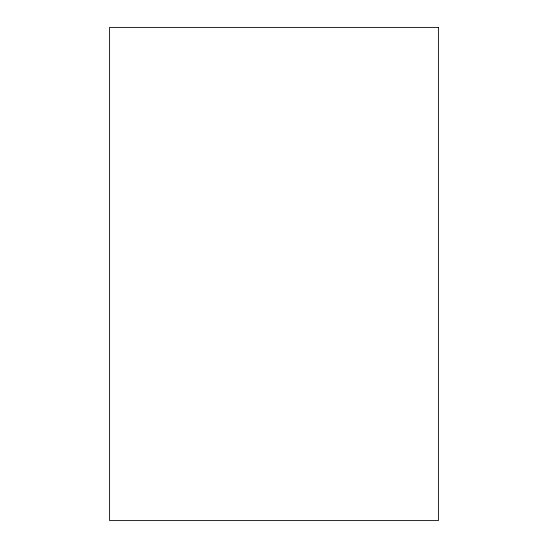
<?xml version="1.0" encoding="UTF-8"?>
<svg xmlns="http://www.w3.org/2000/svg" width="548" height="548" viewBox="0 0 548 548"><rect width="100%" height="100%" fill="white"/><g stroke="black" fill="none" stroke-linecap="round" stroke-linejoin="round"><path stroke-width="0.82" d="M438.4 27.4L109.6 27.4L109.6 520.6L438.4 520.6L438.4 27.4"/></g></svg>
